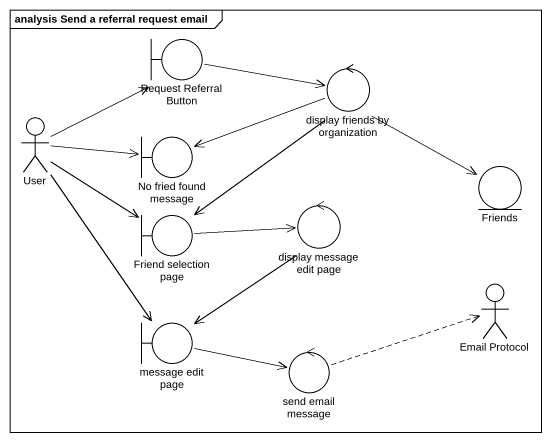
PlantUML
@startuml
mainframe analysis Send a referral request email
boundary "Request Referral Button" as Request_Referral_Button
control "display friends by organization" as display_friends_by
actor User
boundary "No fried found message" as No_fried_found_message
control "display message edit page" as display_message_edit_page
entity Friends
boundary "Friend selection page" as Friend_selection_page
actor "Email Protocol" as Email_Protocol
boundary "message edit page" as message_edit_page
control "send email message" as send_email_message
Request_Referral_Button -right-> display_friends_by
display_friends_by -left-> No_fried_found_message
display_friends_by -right-> Friends
display_friends_by --> Friend_selection_page
User -right-> Request_Referral_Button
User -right-> No_fried_found_message
User --> Friend_selection_page
User --> message_edit_page
display_message_edit_page --> message_edit_page
Friend_selection_page -right-> display_message_edit_page
message_edit_page -right-> send_email_message
send_email_message .right.> Email_Protocol
@enduml
